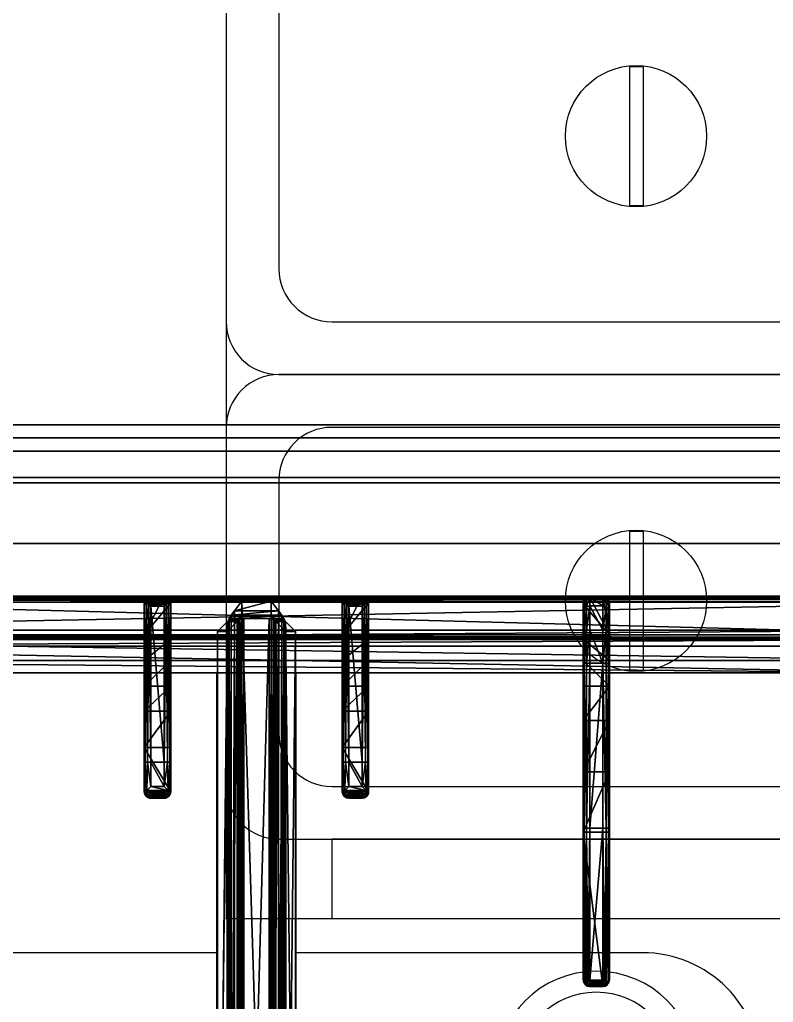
# Model space of a CAD drawing. Header units: millimetres. Extents: x 38967 to 51721, y 49836 to 53207.
# Drawn here: x 41760.31 to 41788.87, y 52599.46 to 52636.69 of the extents above; entities that cross this region are included whole.
import ezdxf

# ---------------------------------------------------------------- set-up
doc = ezdxf.new("R2010")
doc.units = ezdxf.units.MM
doc.header["$LTSCALE"] = 5
for name, color, linetype in [('200-EquipBlack-3d', 250, 'Continuous'), ('200-EquipBorder-2d', 9, 'Continuous'), ('200-EquipInternal-2d', 252, 'Continuous'), ('200-EquipSteel-3d', 9, 'Continuous')]:
    doc.layers.add(name, color=color, linetype=linetype)
doc.layers.add('200-InsPoint-3D', color=3, linetype='Continuous', plot=False)

# ---------------------------------------------------------------- blocks, each defined once
blk = doc.blocks.new('ELECTROLUX-MC7-BODY1200X250')
at = {"layer": '200-EquipBorder-2d'}
blk.add_line((1200, 0), (1200, -655), dxfattribs=at)
at = {"layer": '200-EquipSteel-3d'}
for points, invisible_edges in [([(1200, -655, 650), (1200, -102, 724), (1200, -2, 900), (1200, -655, 900)], 3), ([(1200, -102, 724), (1200, -655, 650), (1200, -102, 650)], 1)]:
    blk.add_3dface(points, dxfattribs=dict(at, invisible_edges=invisible_edges))
blk.add_3dface([(0, -655, 650), (0, -102, 650), (1200, -102, 650), (1200, -655, 650)], dxfattribs=at)
blk = doc.blocks.new('ELECTROLUX-MC-BURNER6')
at = {"layer": '200-EquipInternal-2d'}
for radius in [38, 30]:
    blk.add_circle((0, 0), radius, dxfattribs=at)
blk = doc.blocks.new('ELECTROLUX-MC7-TOPFYERBRURNERS6')
at = {"layer": '200-EquipInternal-2d'}
for p, q in [((1180, -651.5), (1180, -85.5)), ((1032.19, -237.25), (1032.19, -242.25)), ((1032.64, -237.25), (1032.19, -237.25)), ((1032.64, -237.25), (1032.64, -242.25)), ((1032.73, -236.66), (1032.73, -242.84)), ((1034.54, -237.25), (1034.54, -242.25)), ((1092.19, -237.25), (1034.54, -237.25)), ((1034.69, -234.75), (1035.11, -234.75)), ((1035.11, -234.75), (1092.24, -234.75)), ((1092.19, -237.25), (1092.19, -242.25)), ((1154.69, -237.25), (1092.19, -237.25)), ((1092.24, -234.75), (1154.69, -234.75)), ((1154.69, -237.25), (1154.69, -234.75)), ((1154.69, -234.75), (1177.19, -234.75)), ((1154.69, -237.25), (1154.69, -242.25)), ((1179.69, -237.25), (1154.69, -237.25)), ((1179.69, -237.25), (1179.69, -242.25)), ((1032.19, -242.25), (1032.64, -242.25)), ((1034.54, -242.25), (1092.19, -242.25)), ((1035.11, -244.75), (1034.69, -244.75)), ((1092.24, -244.75), (1035.11, -244.75)), ((1092.19, -242.25), (1154.69, -242.25)), ((1154.69, -244.75), (1092.24, -244.75)), ((1154.69, -244.75), (1154.69, -242.25)), ((1154.69, -242.25), (1179.69, -242.25)), ((1177.19, -244.75), (1154.69, -244.75)), ((1108.09, -326), (1105.96, -326)), ((1108.09, -326), (1117.24, -326)), ((1117.24, -326), (1177.53, -326)), ((1103.52, -333.5), (1103.52, -328.5)), ((1103.52, -328.5), (1105.63, -328.5)), ((1105.63, -328.5), (1105.63, -333.5)), ((1117.19, -328.5), (1107.98, -328.5)), ((1107.98, -333.5), (1107.98, -328.5)), ((1117.19, -328.5), (1117.19, -333.5)), ((1178, -328.5), (1117.19, -328.5)), ((1178, -328.5), (1178, -333.5)), ((1180, -328.5), (1180, -333.5)), ((1180, -328.5), (1180, -333.5)), ((1105.63, -333.5), (1103.52, -333.5)), ((1107.98, -333.5), (1117.19, -333.5)), ((1117.19, -333.5), (1178, -333.5)), ((1105.96, -336), (1108.09, -336)), ((1117.24, -336), (1108.09, -336)), ((1177.53, -336), (1117.24, -336)), ((1005, -353.5), (1151.02, -353.5)), ((1005, -383.5), (1151.02, -383.5)), ((1105.96, -401), (1108.09, -401)), ((1117.24, -401), (1108.09, -401)), ((1177.53, -401), (1117.24, -401)), ((1103.52, -403.5), (1103.52, -408.5)), ((1105.63, -403.5), (1103.52, -403.5)), ((1105.63, -408.5), (1105.63, -403.5)), ((1107.98, -403.5), (1117.19, -403.5)), ((1107.98, -403.5), (1107.98, -408.5)), ((1117.19, -403.5), (1178, -403.5)), ((1117.19, -408.5), (1117.19, -403.5)), ((1178, -408.5), (1178, -403.5)), ((1180, -408.5), (1180, -403.5)), ((1180, -408.5), (1180, -403.5)), ((1103.52, -408.5), (1105.63, -408.5)), ((1117.19, -408.5), (1107.98, -408.5)), ((1178, -408.5), (1117.19, -408.5)), ((1108.09, -411), (1105.96, -411)), ((1108.09, -411), (1117.24, -411)), ((1117.24, -411), (1177.53, -411))]:
    blk.add_line(p, q, dxfattribs=at)
blk.add_lwpolyline([(1151.02, -112.48), (848.98, -112.48), (848.98, -624.52), (1151.02, -624.52)], close=True, dxfattribs=at)
for points in [[(955, -353.5), (955, -222.25, -1), (1045, -222.25), (1045, -353.5)], [(1045, -383.5), (1045, -512.25, -1), (955, -512.25), (955, -383.5)]]:
    blk.add_lwpolyline(points, format="xyb", dxfattribs=at)
for centre, start, end in [((1177.19, -237.25), 0, 90), ((1177.19, -242.25), 270, 0)]:
    blk.add_arc(centre, 2.5, start, end, dxfattribs=at)
at = {"layer": '200-EquipInternal-2d', "extrusion": (0, 0, -1)}
for centre, major_axis, ratio, start_param, end_param in [((1034.69, -237.25), (-2.5, 0), 0.99863, 0, 1.570796), ((1036.11, -237.25), (3.47, 0), 0.720185, 3.141593, 3.380139), ((1035.11, -237.25), (0, 2.5), 0.951091, -0.914364, 0), ((1092.24, -237.25), (0, 2.5), 0.02182, -1.570796, 0), ((1034.69, -242.25), (-2.5, 0), 0.99863, 4.712389, 6.283185), ((1036.11, -242.25), (-3.47, 0), 0.720185, -0.238546, 0), ((1035.11, -242.25), (0, 2.5), 0.951091, 3.141593, 4.055957), ((1092.24, -242.25), (0, 2.5), 0.02182, 3.141593, 4.712389), ((1108.09, -403.5), (1.92, 1.92), 0.8391, 4.014257, 4.690572), ((1108.09, -403.5), (0, 2.5), 0.84544, -0.894481, 0), ((1108.09, -403.5), (-2.5, 2.5), 0.02182, 4.734206, 5.410521), ((1117.24, -403.5), (0, 2.5), 0.02182, 4.712389, 6.283185), ((1177.53, -403.5), (0, 2.5), 0.948965, 0, 0.895145), ((1108.09, -408.5), (-1.92, 1.92), 0.8391, 4.734206, 5.410521), ((1108.09, -408.5), (2.5, 2.5), 0.02182, 4.014257, 4.690572), ((1117.24, -408.5), (0, 2.5), 0.02182, 3.141593, 4.712389), ((1108.09, -408.5), (0, 2.5), 0.84544, 3.141593, 4.036074), ((1177.53, -408.5), (0, 2.5), 0.948965, 2.246448, 3.141593)]:
    blk.add_ellipse(centre, major_axis=major_axis, ratio=ratio, start_param=start_param, end_param=end_param, dxfattribs=at)
at = {"layer": '200-EquipInternal-2d'}
for centre, major_axis, ratio, start_param, end_param in [((1108.09, -328.5), (1.92, 1.92), 0.8391, 1.592613, 2.268928), ((1108.09, -328.5), (0, 2.5), 0.84544, 0, 0.894481), ((1108.09, -328.5), (-2.5, 2.5), 0.02182, 0.872665, 1.54898), ((1117.24, -328.5), (0, 2.5), 0.02182, 0, 1.570796), ((1177.53, -328.5), (0, 2.5), 0.948965, -0.895145, 0), ((1108.09, -333.5), (-1.92, 1.92), 0.8391, 0.872665, 1.54898), ((1108.09, -333.5), (2.5, 2.5), 0.02182, 1.592613, 2.268928), ((1117.24, -333.5), (0, 2.5), 0.02182, 1.570796, 3.141593), ((1108.09, -333.5), (0, 2.5), 0.84544, 2.247111, 3.141593), ((1177.53, -333.5), (0, 2.5), 0.948965, 3.141593, 4.036737)]:
    blk.add_ellipse(centre, major_axis=major_axis, ratio=ratio, start_param=start_param, end_param=end_param, dxfattribs=at)
for points, knots in [([(1033.22, -235.72), (1033.07, -235.92), (1032.94, -236.13), (1032.8, -236.45), (1032.76, -236.56), (1032.73, -236.66)], [11.917214, 11.917214, 11.917214, 11.917214, 12.775852, 12.775852, 13.165698, 13.165698, 13.165698, 13.165698]), ([(1034.54, -237.25), (1034.54, -237.25), (1034.54, -237.25), (1034.54, -237.25), (1034.54, -237.25), (1034.54, -237.25), (1034.54, -237.25), (1034.54, -237.24), (1034.54, -237.24), (1034.54, -237.24), (1034.53, -237.24), (1034.53, -237.23), (1034.53, -237.23), (1034.51, -237.21), (1034.5, -237.2), (1034.48, -237.18), (1034.46, -237.16), (1034.41, -237.09), (1034.37, -237.05), (1034.25, -236.91), (1034.15, -236.81), (1033.97, -236.6), (1033.87, -236.49), (1033.68, -236.27), (1033.59, -236.16), (1033.41, -235.94), (1033.31, -235.83), (1033.22, -235.72)], [8.18857, 8.18857, 8.18857, 8.18857, 8.190334, 8.190334, 8.192098, 8.192098, 8.195626, 8.195626, 8.202682, 8.202682, 8.216794, 8.216794, 8.245018, 8.245018, 8.301466, 8.301466, 8.414361, 8.414361, 8.640152, 8.640152, 9.091733, 9.091733, 9.543315, 9.543315, 9.994896, 9.994896, 10.458359, 10.458359, 10.458359, 10.458359]), ([(1032.73, -242.84), (1032.76, -242.94), (1032.8, -243.04), (1032.94, -243.37), (1033.07, -243.58), (1033.22, -243.78)], [0.764042, 0.764042, 0.764042, 0.764042, 1.153889, 1.153889, 2.012527, 2.012527, 2.012527, 2.012527]), ([(1033.22, -243.78), (1033.31, -243.67), (1033.41, -243.56), (1033.59, -243.34), (1033.68, -243.23), (1033.87, -243.01), (1033.97, -242.9), (1034.15, -242.69), (1034.25, -242.59), (1034.37, -242.45), (1034.41, -242.4), (1034.46, -242.34), (1034.48, -242.32), (1034.5, -242.3), (1034.51, -242.29), (1034.53, -242.27), (1034.53, -242.27), (1034.53, -242.26), (1034.54, -242.26), (1034.54, -242.26), (1034.54, -242.26), (1034.54, -242.25), (1034.54, -242.25), (1034.54, -242.25), (1034.54, -242.25), (1034.54, -242.25), (1034.54, -242.25), (1034.54, -242.25)], [5.918265, 5.918265, 5.918265, 5.918265, 6.381728, 6.381728, 6.833309, 6.833309, 7.284891, 7.284891, 7.736472, 7.736472, 7.962263, 7.962263, 8.075158, 8.075158, 8.131606, 8.131606, 8.15983, 8.15983, 8.173942, 8.173942, 8.180998, 8.180998, 8.184526, 8.184526, 8.18629, 8.18629, 8.188054, 8.188054, 8.188054, 8.188054]), ([(1105.96, -326), (1105.81, -326), (1105.65, -326.01), (1105.34, -326.08), (1105.18, -326.13), (1104.88, -326.25), (1104.74, -326.33), (1104.47, -326.52), (1104.35, -326.62), (1104.13, -326.84), (1104.03, -326.97), (1103.85, -327.24), (1103.77, -327.39), (1103.65, -327.7), (1103.6, -327.86), (1103.54, -328.18), (1103.52, -328.34), (1103.52, -328.5)], [3.776921, 3.776921, 3.776921, 3.776921, 4.248957, 4.248957, 4.720993, 4.720993, 5.193029, 5.193029, 5.665065, 5.665065, 6.135831, 6.135831, 6.606596, 6.606596, 7.077361, 7.077361, 7.548126, 7.548126, 7.548126, 7.548126]), ([(1179.38, -326.94), (1179.21, -327.14), (1179.01, -327.37), (1178.67, -327.75), (1178.53, -327.9), (1178.26, -328.21), (1178.13, -328.36), (1178, -328.5)], [11.858599, 11.858599, 11.858599, 11.858599, 12.773425, 12.773425, 13.35037, 13.35037, 13.927314, 13.927314, 13.927314, 13.927314]), ([(1180, -328.5), (1179.99, -328.36), (1179.97, -328.21), (1179.91, -327.9), (1179.86, -327.75), (1179.69, -327.37), (1179.55, -327.14), (1179.38, -326.94)], [0, 0, 0, 0, 0.576945, 0.576945, 1.153889, 1.153889, 2.068716, 2.068716, 2.068716, 2.068716]), ([(1103.52, -333.5), (1103.52, -333.66), (1103.54, -333.82), (1103.6, -334.14), (1103.65, -334.3), (1103.77, -334.61), (1103.85, -334.76), (1104.03, -335.03), (1104.13, -335.16), (1104.35, -335.38), (1104.47, -335.48), (1104.74, -335.67), (1104.88, -335.75), (1105.18, -335.87), (1105.34, -335.92), (1105.65, -335.98), (1105.81, -336), (1105.96, -336)], [15.096253, 15.096253, 15.096253, 15.096253, 15.567018, 15.567018, 16.037783, 16.037783, 16.508548, 16.508548, 16.979314, 16.979314, 17.45135, 17.45135, 17.923386, 17.923386, 18.395422, 18.395422, 18.867458, 18.867458, 18.867458, 18.867458]), ([(1178, -333.5), (1178.13, -333.64), (1178.26, -333.79), (1178.53, -334.09), (1178.67, -334.25), (1179.01, -334.63), (1179.21, -334.86), (1179.38, -335.06)], [0, 0, 0, 0, 0.576945, 0.576945, 1.153889, 1.153889, 2.068716, 2.068716, 2.068716, 2.068716]), ([(1179.38, -335.06), (1179.55, -334.86), (1179.69, -334.63), (1179.86, -334.25), (1179.91, -334.09), (1179.97, -333.79), (1179.99, -333.64), (1180, -333.5)], [11.858599, 11.858599, 11.858599, 11.858599, 12.773425, 12.773425, 13.35037, 13.35037, 13.927314, 13.927314, 13.927314, 13.927314]), ([(1103.52, -403.5), (1103.52, -403.34), (1103.54, -403.18), (1103.6, -402.86), (1103.65, -402.7), (1103.77, -402.39), (1103.85, -402.24), (1104.03, -401.97), (1104.13, -401.84), (1104.35, -401.62), (1104.47, -401.52), (1104.74, -401.33), (1104.88, -401.25), (1105.18, -401.13), (1105.34, -401.08), (1105.65, -401.02), (1105.81, -401), (1105.96, -401)], [15.096253, 15.096253, 15.096253, 15.096253, 15.567018, 15.567018, 16.037783, 16.037783, 16.508548, 16.508548, 16.979314, 16.979314, 17.45135, 17.45135, 17.923386, 17.923386, 18.395422, 18.395422, 18.867458, 18.867458, 18.867458, 18.867458]), ([(1178, -403.5), (1178.13, -403.36), (1178.26, -403.21), (1178.53, -402.91), (1178.67, -402.75), (1179.01, -402.37), (1179.21, -402.14), (1179.38, -401.94)], [0, 0, 0, 0, 0.576945, 0.576945, 1.153889, 1.153889, 2.068716, 2.068716, 2.068716, 2.068716]), ([(1179.38, -401.94), (1179.55, -402.14), (1179.69, -402.37), (1179.86, -402.75), (1179.91, -402.91), (1179.97, -403.21), (1179.99, -403.36), (1180, -403.5)], [11.858599, 11.858599, 11.858599, 11.858599, 12.773425, 12.773425, 13.35037, 13.35037, 13.927314, 13.927314, 13.927314, 13.927314]), ([(1105.96, -411), (1105.81, -411), (1105.65, -410.99), (1105.34, -410.92), (1105.18, -410.87), (1104.88, -410.75), (1104.74, -410.67), (1104.47, -410.48), (1104.35, -410.38), (1104.13, -410.16), (1104.03, -410.03), (1103.85, -409.76), (1103.77, -409.61), (1103.65, -409.3), (1103.6, -409.14), (1103.54, -408.82), (1103.52, -408.66), (1103.52, -408.5)], [3.776921, 3.776921, 3.776921, 3.776921, 4.248957, 4.248957, 4.720993, 4.720993, 5.193029, 5.193029, 5.665065, 5.665065, 6.135831, 6.135831, 6.606596, 6.606596, 7.077361, 7.077361, 7.548126, 7.548126, 7.548126, 7.548126]), ([(1179.38, -410.06), (1179.21, -409.86), (1179.01, -409.63), (1178.67, -409.25), (1178.53, -409.09), (1178.26, -408.79), (1178.13, -408.64), (1178, -408.5)], [11.858599, 11.858599, 11.858599, 11.858599, 12.773425, 12.773425, 13.35037, 13.35037, 13.927314, 13.927314, 13.927314, 13.927314]), ([(1180, -408.5), (1179.99, -408.64), (1179.97, -408.79), (1179.91, -409.09), (1179.86, -409.25), (1179.69, -409.63), (1179.55, -409.86), (1179.38, -410.06)], [0, 0, 0, 0, 0.576945, 0.576945, 1.153889, 1.153889, 2.068716, 2.068716, 2.068716, 2.068716])]:
    blk.add_open_spline(points, degree=3, knots=knots, dxfattribs=at)
at = {"layer": '200-EquipSteel-3d', "invisible_edges": 5}
blk.add_3dface([(1200, -80.5, 900), (1179.66, -117.26, 900), (1179.66, -619.74, 900), (1200, -655, 900)], dxfattribs=at)
at = {"layer": '200-EquipBlack-3d'}
mesh = blk.add_polyface(dxfattribs=at)
corners = [(1179.78, -85.71, 904.1), (1180, -85.5, 900), (1179.52, -84.72, 904.14), (1179.73, -84.5, 900), (1178, -83.5, 900), (1178.78, -83.98, 904.14), (1179, -83.77, 900), (1177.79, -83.72, 904.1), (1179.48, -85.71, 905.06), (1179.29, -84.85, 905), (1178.65, -85.21, 905.73), (1178.76, -85.71, 905.75), (1178.65, -84.21, 905), (1177.79, -84.02, 905.06), (1178.29, -84.85, 905.73), (1177.79, -84.74, 905.75), (1177.79, -85.71, 906), (822.21, -85.71, 906), (822.21, -84.74, 905.75), (822.21, -84.02, 905.06), (822.21, -83.72, 904.1), (822, -83.5, 900), (1165.45, -638.95, 900), (822, -653.5, 900), (834.55, -638.95, 900), (1165.45, -98.05, 900), (1180, -651.5, 900), (834.55, -98.05, 900), (820, -85.5, 900), (821, -83.77, 900), (1179.73, -652.5, 900), (1179, -653.23, 900), (1178, -653.5, 900), (820, -651.5, 900), (820.27, -652.5, 900), (821, -653.23, 900), (820.27, -84.5, 900), (821.22, -83.98, 904.14), (820.48, -84.72, 904.14), (820.22, -85.71, 904.1), (821.35, -84.21, 905), (821.71, -84.85, 905.73), (820.71, -84.85, 905), (820.52, -85.71, 905.06), (821.35, -85.21, 905.73), (821.24, -85.71, 905.75), (822.21, -651.29, 906), (821.24, -651.29, 905.75), (820.52, -651.29, 905.06), (820.22, -651.29, 904.1), (820.48, -652.28, 904.14), (821.22, -653.02, 904.14), (822.21, -653.28, 904.1), (820.71, -652.15, 905), (821.35, -651.79, 905.73), (821.35, -652.79, 905), (822.21, -652.98, 905.06), (821.71, -652.15, 905.73), (822.21, -652.26, 905.75), (835.55, -637.95, 899.73), (835.55, -99.05, 899.73), (836.28, -99.78, 899), (836.28, -637.22, 899), (838.88, -634.62, 902.5), (838.88, -102.38, 902.5), (836.31, -637.19, 905.06), (836.31, -99.81, 905.06), (832.81, -96.31, 906), (832.81, -640.69, 906), (848.98, -624.52, 885), (848.98, -112.48, 885), (844.36, -107.86, 885), (844.36, -629.14, 885), (1177.79, -653.28, 904.1), (1177.79, -652.98, 905.06), (1177.79, -651.29, 906), (1177.79, -652.26, 905.75), (1163.72, -637.22, 899), (1164.45, -637.95, 899.73), (1164.45, -99.05, 899.73), (1163.72, -99.78, 899), (1167.19, -640.69, 906), (1167.19, -96.31, 906), (1178.78, -653.02, 904.14), (1179.52, -652.28, 904.14), (1179.78, -651.29, 904.1), (1178.65, -652.79, 905), (1178.29, -652.15, 905.73), (1179.29, -652.15, 905), (1179.48, -651.29, 905.06), (1178.65, -651.79, 905.73), (1178.76, -651.29, 905.75), (1161.12, -634.62, 902.5), (1151.02, -624.52, 885), (1163.69, -637.19, 905.06), (1155.64, -629.14, 885), (1155.64, -107.86, 885), (1151.02, -112.48, 885), (1161.12, -102.38, 902.5), (1163.69, -99.81, 905.06)]
mesh.append_faces([[corners[k] for k in face] for face in [(16, 10, 14), (17, 41, 44), (46, 54, 57), (75, 87, 90)]])
mesh.append_faces([[corners[k] for k in face] for face in [(4, 5, 6), (8, 10, 11), (16, 11, 10), (15, 16, 14), (7, 19, 13), (13, 18, 15), (28, 38, 36), (19, 41, 18), (17, 18, 41), (45, 17, 44), (39, 48, 43), (43, 47, 45), (23, 51, 35), (48, 54, 47), (46, 47, 54), (58, 46, 57), (52, 74, 56), (76, 56, 74), (26, 84, 30), (74, 87, 76), (85, 88, 84), (88, 87, 86), (75, 76, 87), (91, 75, 90), (85, 8, 89), (11, 89, 8)]], dxfattribs={"vtx0": -1})
mesh.append_faces([[corners[k] for k in face] for face in [(16, 15, 17), (22, 23, 24), (25, 26, 22), (27, 21, 25), (21, 28, 29), (6, 1, 4), (4, 25, 21), (24, 28, 27), (35, 33, 23), (26, 25, 1), (23, 22, 32), (17, 45, 46), (75, 81, 46), (81, 16, 82), (46, 67, 17), (17, 82, 16), (93, 72, 69), (72, 93, 95), (70, 71, 97), (97, 95, 93)]], dxfattribs={"vtx0": -1, "vtx1": -1})
mesh.append_faces([[corners[k] for k in face] for face in [(21, 27, 28), (4, 1, 25), (26, 32, 22), (24, 23, 33)]], dxfattribs={"vtx0": -1, "vtx1": -1, "vtx2": -1})
mesh.append_faces([[corners[k] for k in face] for face in [(17, 15, 18), (24, 33, 28), (46, 45, 47), (75, 58, 76), (16, 91, 11)]], dxfattribs={"vtx0": -1, "vtx2": -1})
mesh.append_faces([[corners[k] for k in face] for face in [(0, 1, 2), (5, 2, 6), (8, 0, 9), (5, 12, 2), (5, 7, 12), (12, 13, 14), (12, 14, 9), (2, 9, 0), (10, 9, 14), (19, 18, 13), (4, 21, 7), (30, 31, 26), (34, 33, 35), (20, 21, 37), (38, 37, 36), (19, 20, 40), (38, 42, 37), (38, 39, 42), (42, 43, 44), (42, 44, 40), (37, 40, 20), (41, 40, 44), (48, 47, 43), (28, 33, 39), (49, 33, 50), (51, 50, 35), (48, 49, 53), (51, 55, 50), (51, 52, 55), (55, 56, 57), (55, 57, 53), (50, 53, 49), (54, 53, 57), (24, 27, 59), (61, 62, 60), (63, 64, 65), (67, 68, 66), (69, 70, 63), (61, 71, 62), (73, 74, 52), (58, 56, 76), (32, 73, 23), (62, 77, 59), (22, 24, 78), (27, 25, 60), (80, 61, 79), (73, 32, 83), (84, 83, 30), (74, 73, 86), (88, 89, 90), (88, 86, 84), (83, 84, 86), (92, 93, 63), (68, 81, 65), (92, 63, 94), (72, 95, 62), (95, 96, 77), (98, 97, 92), (81, 82, 94), (98, 92, 99), (77, 80, 78), (25, 22, 79), (0, 8, 85), (91, 89, 11), (80, 96, 61), (70, 97, 64), (64, 98, 66), (82, 67, 99), (1, 0, 26)]], dxfattribs={"vtx1": -1})
mesh.append_faces([[corners[k] for k in face] for face in [(31, 32, 26), (75, 46, 58), (75, 16, 81), (81, 68, 46), (68, 67, 46), (67, 82, 17), (70, 69, 71), (72, 71, 69), (71, 96, 97), (96, 95, 97), (16, 75, 91)]], dxfattribs={"vtx1": -1, "vtx2": -1})
mesh.append_faces([[corners[k] for k in face] for face in [(1, 3, 2), (4, 7, 5), (2, 3, 6), (8, 9, 10), (7, 13, 12), (12, 9, 2), (13, 15, 14), (7, 20, 19), (21, 20, 7), (6, 3, 1), (28, 36, 29), (21, 29, 37), (28, 39, 38), (37, 29, 36), (19, 40, 41), (39, 43, 42), (42, 40, 37), (43, 45, 44), (39, 49, 48), (33, 49, 39), (33, 34, 50), (23, 52, 51), (50, 34, 35), (48, 53, 54), (52, 56, 55), (55, 53, 50), (56, 58, 57), (27, 60, 59), (62, 59, 60), (64, 66, 65), (68, 65, 66), (70, 64, 63), (71, 72, 62), (73, 52, 23), (77, 78, 59), (24, 59, 78), (25, 79, 60), (61, 60, 79), (32, 31, 83), (26, 85, 84), (83, 31, 30), (74, 86, 87), (73, 83, 86), (85, 89, 88), (88, 90, 87), (89, 91, 90), (93, 69, 63), (81, 94, 65), (63, 65, 94), (95, 77, 62), (96, 80, 77), (97, 93, 92), (82, 99, 94), (92, 94, 99), (80, 79, 78), (22, 78, 79), (96, 71, 61), (97, 98, 64), (98, 99, 66), (67, 66, 99), (0, 85, 26)]], dxfattribs={"vtx2": -1})
mesh = blk.add_polyface(dxfattribs=at)
corners = [(1034.06, -235.01, 931.06), (1033.44, -235.08, 922), (1033.22, -235.72, 931.91), (1035.11, -234.75, 930.01), (1034.69, -234.75, 922), (1032.52, -236, 922), (1032.73, -236.66, 931.11), (1032.64, -237.25, 930.59), (1032.64, -237.1, 930.62), (1032.19, -237.25, 922), (1032.66, -236.95, 930.72), (1090.6, -234.75, 922), (1090.6, -244.75, 922), (1034.69, -244.75, 922), (1032.52, -243.5, 922), (1033.44, -244.41, 922), (1032.19, -242.25, 922), (1092.24, -234.75, 932.5), (1113.55, -234.75, 917.44), (1154.69, -234.75, 932.5), (1165.94, -234.75, 929.49), (1174.17, -234.75, 921.25), (1177.19, -234.75, 900), (1165.45, -234.75, 900), (1177.19, -234.75, 910), (1133.01, -234.75, 904.45), (1164.77, -234.75, 899.88), (1164.17, -234.75, 899.53), (1155.64, -234.75, 885), (1146.02, -234.75, 885), (1163.72, -234.75, 899), (1092.21, -235.08, 933.75), (1033.92, -236.54, 932.35), (1092.19, -236, 934.67), (1092.19, -237.25, 935), (1034.26, -236.93, 932.45), (1034.42, -237.1, 932.47), (1034.48, -237.18, 932.48), (1034.52, -237.22, 932.48), (1034.54, -237.25, 932.48), (1154.69, -235.08, 933.75), (1166.56, -235.08, 930.57), (1154.69, -237.25, 935), (1167.02, -236, 931.36), (1154.69, -236, 934.67), (1167.19, -237.25, 931.65), (1176.05, -236, 922.33), (1175.25, -235.08, 921.87), (1179.69, -237.25, 910), (1179.35, -236, 910), (1176.34, -237.25, 922.5), (1178.44, -235.08, 910), (1179.69, -237.25, 900), (1179.35, -236, 900), (1178.44, -235.08, 900), (1033.22, -243.78, 931.91), (1032.73, -242.84, 931.11), (1033.92, -242.96, 932.35), (1034.26, -242.57, 932.45), (1034.42, -242.4, 932.47), (1034.48, -242.32, 932.48), (1034.54, -242.26, 932.48), (1032.64, -242.25, 930.59), (1032.64, -242.4, 930.62), (1032.66, -242.55, 930.72), (1034.06, -244.49, 931.06), (1035.11, -244.75, 930.01), (1092.24, -244.75, 932.5), (1133.01, -244.75, 904.45), (1177.19, -244.75, 910), (1113.55, -244.75, 917.44), (1146.02, -244.75, 885), (1163.72, -244.75, 899), (1155.64, -244.75, 885), (1164.17, -244.75, 899.53), (1164.77, -244.75, 899.88), (1165.45, -244.75, 900), (1177.19, -244.75, 900), (1174.17, -244.75, 921.25), (1165.94, -244.75, 929.49), (1154.69, -244.75, 932.5), (1178.44, -244.41, 910), (1175.25, -244.41, 921.87), (1179.69, -242.25, 910), (1176.05, -243.5, 922.33), (1179.35, -243.5, 910), (1176.34, -242.25, 922.5), (1167.02, -243.5, 931.36), (1166.56, -244.41, 930.57), (1154.69, -242.25, 935), (1154.69, -243.5, 934.67), (1167.19, -242.25, 931.65), (1154.69, -244.41, 933.75), (1178.44, -244.41, 900), (1179.69, -242.25, 900), (1179.35, -243.5, 900), (1092.21, -244.41, 933.75), (1092.19, -243.5, 934.67), (1092.19, -242.25, 935)]
mesh.append_faces([[corners[k] for k in face] for face in [(0, 1, 2), (1, 5, 2), (2, 5, 6), (32, 33, 2), (2, 31, 0), (56, 14, 55), (65, 55, 15), (15, 55, 14), (65, 96, 55), (55, 97, 57)]])
mesh.append_faces([[corners[k] for k in face] for face in [(9, 6, 5), (33, 31, 2), (20, 40, 41), (42, 43, 44), (43, 47, 41), (50, 49, 46), (51, 46, 49), (48, 53, 49), (22, 51, 54), (54, 49, 53), (6, 55, 2), (13, 65, 15), (78, 81, 82), (83, 84, 85), (84, 88, 82), (91, 90, 87), (92, 87, 90), (94, 85, 95), (95, 81, 93), (83, 50, 86), (42, 91, 45), (45, 86, 50), (96, 97, 55), (89, 97, 90), (90, 96, 92), (29, 68, 25), (12, 18, 70), (70, 25, 68)]], dxfattribs={"vtx0": -1})
mesh.append_faces([[corners[k] for k in face] for face in [(5, 11, 9), (13, 14, 12), (11, 17, 18), (24, 18, 21), (30, 25, 27), (19, 40, 20), (56, 10, 64), (7, 9, 62), (66, 12, 67), (68, 69, 70), (71, 72, 68), (70, 67, 12), (69, 81, 78), (22, 52, 23), (95, 77, 94), (80, 92, 67), (97, 96, 90), (34, 98, 42)]], dxfattribs={"vtx0": -1, "vtx1": -1})
mesh.append_faces([[corners[k] for k in face] for face in [(24, 23, 25), (36, 37, 34), (37, 38, 34), (38, 39, 34), (60, 37, 59), (37, 60, 38), (38, 61, 39), (61, 38, 60), (37, 36, 59), (62, 64, 10), (69, 68, 76), (23, 94, 77), (61, 60, 98), (60, 59, 98), (39, 61, 34), (61, 98, 34)]], dxfattribs={"vtx0": -1, "vtx1": -1, "vtx2": -1})
mesh.append_faces([[corners[k] for k in face] for face in [(24, 25, 18), (17, 0, 31), (24, 47, 51), (17, 31, 40), (80, 88, 92), (69, 93, 81), (67, 96, 65), (98, 57, 97), (67, 92, 96)]], dxfattribs={"vtx0": -1, "vtx2": -1})
mesh.append_faces([[corners[k] for k in face] for face in [(0, 3, 1), (10, 6, 9), (1, 4, 5), (4, 3, 11), (22, 23, 24), (28, 29, 30), (3, 0, 17), (35, 36, 34), (20, 41, 21), (43, 45, 46), (43, 41, 44), (48, 49, 50), (50, 46, 45), (47, 21, 41), (40, 44, 41), (40, 31, 44), (52, 53, 48), (51, 49, 54), (55, 57, 2), (58, 35, 57), (58, 59, 35), (32, 2, 57), (6, 10, 56), (8, 7, 10), (63, 64, 62), (14, 56, 16), (64, 63, 16), (13, 12, 66), (77, 69, 76), (78, 82, 79), (84, 86, 87), (84, 82, 85), (89, 90, 91), (91, 87, 86), (88, 79, 82), (81, 85, 82), (77, 93, 69), (85, 81, 95), (48, 50, 83), (91, 86, 45), (52, 48, 94), (54, 53, 22), (76, 23, 77), (66, 67, 65), (58, 57, 98), (71, 68, 29), (18, 25, 70), (71, 29, 73), (73, 28, 72), (23, 76, 26), (72, 30, 74), (27, 26, 74)]], dxfattribs={"vtx1": -1})
mesh.append_faces([[corners[k] for k in face] for face in [(7, 8, 9), (4, 11, 5), (11, 12, 9), (14, 16, 12), (16, 9, 12), (3, 17, 11), (17, 19, 18), (19, 20, 18), (20, 21, 18), (23, 26, 25), (26, 27, 25), (29, 25, 30), (33, 32, 34), (34, 42, 33), (33, 44, 31), (19, 17, 40), (22, 24, 51), (36, 35, 59), (7, 62, 10), (9, 16, 62), (63, 62, 16), (72, 74, 68), (74, 75, 68), (75, 76, 68), (69, 78, 70), (78, 79, 70), (79, 80, 70), (80, 67, 70), (53, 52, 22), (52, 94, 23), (89, 98, 97)]], dxfattribs={"vtx1": -1, "vtx2": -1})
mesh.append_faces([[corners[k] for k in face] for face in [(3, 4, 1), (8, 10, 9), (13, 15, 14), (32, 35, 34), (42, 45, 43), (43, 46, 47), (24, 21, 47), (51, 47, 46), (42, 44, 33), (6, 56, 55), (35, 32, 57), (13, 66, 65), (56, 64, 16), (71, 73, 72), (83, 86, 84), (84, 87, 88), (80, 79, 88), (92, 88, 87), (94, 83, 85), (42, 89, 91), (48, 83, 94), (95, 93, 77), (59, 58, 98), (98, 89, 42), (12, 11, 18), (29, 28, 73), (28, 30, 72), (76, 75, 26), (30, 27, 74), (26, 75, 74)]], dxfattribs={"vtx2": -1})
mesh = blk.add_polyface(dxfattribs=at)
corners = [(1107.98, -333.5, 934.6), (1106.44, -326.93, 933.98), (1106.44, -335.06, 933.98), (1107.98, -328.5, 934.6), (1105.63, -328.5, 932.53), (1105.63, -333.5, 932.53), (1103.71, -334.46, 920.55), (1103.52, -333.5, 920.59), (1104.24, -335.27, 920.43), (1107.18, -335.75, 933.14), (1105.96, -336, 920), (1108.09, -336, 932.1), (1105.03, -335.81, 920.24), (1103.52, -328.5, 920.59), (1103.71, -327.54, 920.55), (1107.18, -326.25, 933.14), (1104.24, -326.73, 920.43), (1105.03, -326.19, 920.24), (1105.96, -326, 920), (1108.09, -326, 932.1), (1117.24, -336, 932.5), (1122.73, -336, 912.68), (1175.79, -336, 932.5), (1146.02, -336, 885), (1163.72, -336, 899), (1136.51, -336, 900.63), (1155.64, -336, 885), (1164.17, -336, 899.53), (1164.77, -336, 899.88), (1177.5, -336, 900), (1165.45, -336, 900), (1122.73, -326, 912.68), (1146.02, -326, 885), (1136.51, -326, 900.63), (1117.24, -326, 932.5), (1177.5, -326, 900), (1165.45, -326, 900), (1175.79, -326, 932.5), (1164.77, -326, 899.88), (1164.17, -326, 899.53), (1155.64, -326, 885), (1163.72, -326, 899), (1178.27, -328.5, 933.1), (1180, -328.5, 900), (1178.1, -327.7, 933.81), (1178.75, -326.33, 900), (1177.64, -326.94, 934.45), (1179.66, -327.25, 900), (1176.82, -326.25, 933.58), (1180, -333.5, 900), (1178.27, -333.5, 933.1), (1179.66, -334.75, 900), (1178.75, -335.66, 900), (1117.19, -327.25, 934.67), (1117.19, -328.5, 935), (1117.21, -326.33, 933.75), (1176.98, -327.7, 934.87), (1176.27, -328.5, 935), (1117.19, -333.5, 935), (1176.27, -333.5, 935), (1177.64, -335.06, 934.45), (1176.98, -334.3, 934.87), (1178.1, -334.3, 933.81), (1176.82, -335.75, 933.58), (1117.21, -335.66, 933.75), (1117.19, -334.75, 934.67)]
mesh.append_faces([[corners[k] for k in face] for face in [(5, 6, 2), (5, 7, 6), (6, 8, 2), (13, 4, 14), (16, 14, 1), (1, 14, 4), (42, 43, 44), (45, 46, 47), (46, 45, 48), (46, 44, 47), (44, 43, 47), (1, 55, 15), (48, 55, 46), (46, 53, 56), (57, 56, 54), (50, 62, 49), (49, 62, 51), (63, 52, 60), (52, 51, 60), (60, 51, 62), (61, 65, 60), (59, 58, 61), (60, 64, 63), (9, 64, 2)]])
mesh.append_faces([[corners[k] for k in face] for face in [(0, 1, 2), (15, 16, 1), (16, 15, 17), (19, 17, 15), (32, 25, 33), (35, 48, 45), (35, 30, 36), (3, 53, 1), (53, 55, 1), (55, 53, 46), (58, 65, 61), (65, 64, 60), (64, 65, 2), (65, 0, 2)]], dxfattribs={"vtx0": -1})
mesh.append_faces([[corners[k] for k in face] for face in [(20, 21, 22), (23, 24, 25), (25, 22, 21), (30, 22, 28), (12, 17, 10), (17, 12, 16), (6, 14, 8), (8, 16, 12), (18, 34, 31), (37, 31, 34), (51, 29, 49), (49, 30, 43)]], dxfattribs={"vtx0": -1, "vtx1": -1})
mesh.append_faces([[corners[k] for k in face] for face in [(25, 28, 22), (37, 38, 33), (35, 43, 30)]], dxfattribs={"vtx0": -1, "vtx1": -1, "vtx2": -1})
mesh.append_faces([[corners[k] for k in face] for face in [(37, 33, 31), (33, 39, 41), (34, 15, 55), (34, 55, 48), (58, 54, 3), (54, 58, 59), (20, 63, 64), (20, 64, 9)]], dxfattribs={"vtx0": -1, "vtx2": -1})
mesh.append_faces([[corners[k] for k in face] for face in [(1, 4, 2), (2, 8, 9), (10, 11, 12), (12, 9, 8), (4, 13, 5), (18, 17, 19), (11, 10, 20), (29, 22, 30), (7, 13, 6), (10, 18, 21), (25, 21, 33), (19, 34, 18), (35, 36, 37), (40, 32, 41), (37, 48, 35), (43, 42, 49), (45, 47, 35), (19, 15, 34), (37, 34, 48), (0, 58, 3), (57, 54, 59), (42, 44, 50), (46, 60, 44), (60, 46, 61), (59, 61, 57), (62, 50, 44), (22, 29, 63), (22, 63, 20), (11, 20, 9), (26, 23, 40), (24, 26, 41), (36, 30, 38), (24, 41, 27), (39, 38, 27)]], dxfattribs={"vtx1": -1})
mesh.append_faces([[corners[k] for k in face] for face in [(10, 21, 20), (24, 27, 25), (27, 28, 25), (13, 14, 6), (14, 16, 8), (36, 38, 37), (38, 39, 33), (32, 33, 41), (47, 43, 35), (29, 30, 49), (3, 54, 53), (58, 0, 65)]], dxfattribs={"vtx1": -1, "vtx2": -1})
mesh.append_faces([[corners[k] for k in face] for face in [(0, 3, 1), (4, 5, 2), (11, 9, 12), (13, 7, 5), (23, 26, 24), (17, 18, 10), (18, 31, 21), (32, 23, 25), (21, 31, 33), (42, 50, 49), (51, 52, 29), (54, 56, 53), (46, 56, 61), (60, 62, 44), (61, 56, 57), (29, 52, 63), (23, 32, 40), (26, 40, 41), (30, 28, 38), (41, 39, 27), (38, 28, 27)]], dxfattribs={"vtx2": -1})
mesh = blk.add_polyface(dxfattribs=at)
corners = [(833.32, -379.61, 880), (1166.68, -379.61, 880), (833.32, -383.23, 880), (1166.68, -383.23, 880), (833.32, -353.77, 880), (1166.68, -353.77, 880), (833.32, -357.39, 880), (1166.68, -357.39, 880), (1170.45, -357.54, 894.07), (829.55, -357.54, 894.07), (1170.7, -357.75, 894.84), (828.97, -357.94, 895.59), (1171.03, -357.94, 895.59), (829.3, -357.75, 894.84), (828.57, -358.13, 896.29), (1171.43, -358.13, 896.29), (829.55, -361.16, 894.07), (1170.45, -375.84, 894.07), (829.55, -375.84, 894.07), (1170.5, -375.79, 894.26), (829.44, -375.74, 894.46), (1170.56, -375.74, 894.46), (829.5, -375.79, 894.26), (829.37, -375.68, 894.65), (1170.63, -375.68, 894.65), (829.55, -379.46, 894.07), (821.82, -362.96, 900), (825.49, -360.12, 899.11), (821.82, -374.04, 900), (825.49, -376.88, 899.11), (828.44, -363.73, 896.5), (827.13, -358.95, 897.99), (828.77, -362.18, 895.96), (829.07, -361.65, 895.39), (829.44, -361.26, 894.46), (829.5, -361.21, 894.26), (829.37, -361.32, 894.65), (828.53, -362.91, 896.36), (828.44, -373.27, 896.5), (828.53, -374.09, 896.36), (828.57, -378.87, 896.29), (828.77, -374.82, 895.96), (828.97, -379.06, 895.59), (829.3, -379.25, 894.84), (829.07, -375.35, 895.39), (827.13, -378.05, 897.99), (1178.18, -362.96, 900), (1174.51, -360.12, 899.11), (1172.87, -358.95, 897.99), (1170.45, -361.16, 894.07), (1170.56, -361.26, 894.46), (1170.5, -361.21, 894.26), (1170.63, -361.32, 894.65), (1170.93, -361.65, 895.39), (1171.23, -362.18, 895.96), (1171.47, -362.91, 896.36), (1171.56, -363.73, 896.5), (1171.56, -373.27, 896.5), (1171.47, -374.09, 896.36), (1170.93, -375.35, 895.39), (1171.23, -374.82, 895.96), (1170.45, -379.46, 894.07), (1171.03, -379.06, 895.59), (1170.7, -379.25, 894.84), (1171.43, -378.87, 896.29), (1172.87, -378.05, 897.99), (1178.18, -374.04, 900), (1174.51, -376.88, 899.11)]
mesh.append_faces([[corners[k] for k in face] for face in [(28, 27, 29), (39, 40, 38), (29, 31, 45), (26, 47, 27), (15, 31, 48), (48, 27, 47), (32, 55, 37), (56, 37, 55), (38, 58, 39), (60, 39, 58), (40, 65, 45), (66, 29, 67), (67, 45, 65), (48, 56, 15), (46, 67, 47), (47, 65, 48)]], dxfattribs={"vtx0": -1})
mesh.append_faces([[corners[k] for k in face] for face in [(8, 9, 10), (11, 12, 13), (13, 10, 9), (17, 18, 19), (20, 21, 22), (22, 19, 18), (11, 32, 14), (32, 11, 33), (9, 34, 13), (13, 33, 11), (40, 41, 42), (23, 43, 44), (43, 20, 25), (18, 25, 22), (22, 25, 20), (44, 42, 41), (6, 49, 16), (50, 35, 51), (35, 50, 34), (52, 34, 50), (51, 16, 49), (2, 61, 25), (62, 43, 63), (43, 62, 42), (64, 42, 62), (63, 25, 61), (56, 65, 57), (62, 60, 64), (60, 62, 59), (61, 21, 63), (63, 59, 62), (15, 54, 12), (52, 10, 53), (10, 50, 8), (49, 8, 51), (51, 8, 50), (53, 12, 54)]], dxfattribs={"vtx0": -1, "vtx1": -1})
mesh.append_faces([[corners[k] for k in face] for face in [(25, 18, 0), (38, 45, 31), (56, 48, 65), (8, 49, 7)]], dxfattribs={"vtx0": -1, "vtx2": -1})
mesh.append_faces([[corners[k] for k in face] for face in [(0, 1, 2), (4, 5, 6), (5, 4, 8), (14, 15, 11), (4, 6, 9), (1, 0, 17), (23, 24, 20), (2, 25, 0), (26, 27, 28), (14, 30, 31), (40, 45, 38), (27, 31, 29), (46, 47, 26), (31, 27, 48), (7, 49, 6), (36, 34, 52), (52, 53, 36), (54, 32, 53), (54, 55, 32), (30, 37, 56), (33, 36, 53), (57, 38, 56), (57, 58, 38), (59, 44, 60), (59, 24, 44), (41, 39, 60), (3, 61, 2), (40, 42, 64), (64, 65, 40), (29, 45, 67), (46, 26, 66), (67, 65, 47), (56, 55, 15), (5, 8, 7), (3, 1, 61)]], dxfattribs={"vtx1": -1})
mesh.append_faces([[corners[k] for k in face] for face in [(4, 9, 8), (15, 12, 11), (12, 10, 13), (6, 16, 9), (0, 18, 17), (24, 21, 20), (21, 19, 22), (16, 35, 9), (35, 34, 9), (34, 36, 13), (36, 33, 13), (32, 37, 14), (30, 38, 31), (39, 41, 40), (23, 20, 43), (43, 42, 44), (35, 16, 51), (43, 25, 63), (17, 19, 61), (19, 21, 61), (21, 24, 63), (24, 59, 63), (60, 58, 64), (55, 54, 15), (52, 50, 10), (10, 12, 53), (1, 17, 61)]], dxfattribs={"vtx1": -1, "vtx2": -1})
mesh.append_faces([[corners[k] for k in face] for face in [(1, 3, 2), (5, 7, 6), (37, 30, 14), (15, 14, 31), (32, 33, 53), (38, 30, 56), (24, 23, 44), (44, 41, 60), (66, 28, 29), (26, 28, 66), (46, 66, 67), (65, 64, 57), (58, 57, 64)]], dxfattribs={"vtx2": -1})
mesh = blk.add_polyface(dxfattribs=at)
corners = [(1107.98, -408.5, 934.6), (1106.44, -401.94, 933.98), (1106.44, -410.07, 933.98), (1107.98, -403.5, 934.6), (1105.63, -403.5, 932.53), (1105.63, -408.5, 932.53), (1103.71, -409.46, 920.55), (1103.52, -408.5, 920.59), (1104.24, -410.27, 920.43), (1107.18, -410.75, 933.14), (1105.96, -411, 920), (1108.09, -411, 932.1), (1105.03, -410.81, 920.24), (1103.52, -403.5, 920.59), (1103.71, -402.54, 920.55), (1107.18, -401.25, 933.14), (1104.24, -401.73, 920.43), (1105.03, -401.19, 920.24), (1105.96, -401, 920), (1108.09, -401, 932.1), (1117.24, -411, 932.5), (1122.73, -411, 912.68), (1175.79, -411, 932.5), (1146.02, -411, 885), (1163.72, -411, 899), (1136.51, -411, 900.63), (1155.64, -411, 885), (1164.17, -411, 899.53), (1164.77, -411, 899.88), (1177.5, -411, 900), (1165.45, -411, 900), (1122.73, -401, 912.68), (1146.02, -401, 885), (1136.51, -401, 900.63), (1117.24, -401, 932.5), (1177.5, -401, 900), (1165.45, -401, 900), (1175.79, -401, 932.5), (1164.77, -401, 899.88), (1164.17, -401, 899.53), (1155.64, -401, 885), (1163.72, -401, 899), (1178.27, -403.5, 933.1), (1180, -403.5, 900), (1178.1, -402.7, 933.81), (1178.75, -401.34, 900), (1177.64, -401.94, 934.45), (1179.66, -402.25, 900), (1176.82, -401.25, 933.58), (1180, -408.5, 900), (1178.27, -408.5, 933.1), (1179.66, -409.75, 900), (1178.75, -410.67, 900), (1117.19, -402.25, 934.67), (1117.19, -403.5, 935), (1117.21, -401.34, 933.75), (1176.98, -402.7, 934.87), (1176.27, -403.5, 935), (1117.19, -408.5, 935), (1176.27, -408.5, 935), (1177.64, -410.06, 934.45), (1176.98, -409.3, 934.87), (1178.1, -409.3, 933.81), (1176.82, -410.75, 933.58), (1117.21, -410.67, 933.75), (1117.19, -409.75, 934.67)]
mesh.append_faces([[corners[k] for k in face] for face in [(5, 6, 2), (5, 7, 6), (6, 8, 2), (13, 4, 14), (16, 14, 1), (1, 14, 4), (42, 43, 44), (45, 46, 47), (46, 45, 48), (46, 44, 47), (44, 43, 47), (1, 55, 15), (48, 55, 46), (46, 53, 56), (57, 56, 54), (50, 62, 49), (49, 62, 51), (63, 52, 60), (52, 51, 60), (60, 51, 62), (61, 65, 60), (59, 58, 61), (60, 64, 63), (9, 64, 2)]])
mesh.append_faces([[corners[k] for k in face] for face in [(0, 1, 2), (15, 16, 1), (16, 15, 17), (19, 17, 15), (32, 25, 33), (35, 48, 45), (35, 30, 36), (3, 53, 1), (53, 55, 1), (55, 53, 46), (58, 65, 61), (65, 64, 60), (64, 65, 2), (65, 0, 2)]], dxfattribs={"vtx0": -1})
mesh.append_faces([[corners[k] for k in face] for face in [(20, 21, 22), (23, 24, 25), (25, 22, 21), (30, 22, 28), (12, 17, 10), (17, 12, 16), (6, 14, 8), (8, 16, 12), (18, 34, 31), (37, 31, 34), (51, 29, 49), (49, 30, 43)]], dxfattribs={"vtx0": -1, "vtx1": -1})
mesh.append_faces([[corners[k] for k in face] for face in [(25, 28, 22), (37, 38, 33), (35, 43, 30)]], dxfattribs={"vtx0": -1, "vtx1": -1, "vtx2": -1})
mesh.append_faces([[corners[k] for k in face] for face in [(37, 33, 31), (33, 39, 41), (34, 15, 55), (34, 55, 48), (58, 54, 3), (54, 58, 59), (20, 63, 64), (20, 64, 9)]], dxfattribs={"vtx0": -1, "vtx2": -1})
mesh.append_faces([[corners[k] for k in face] for face in [(1, 4, 2), (2, 8, 9), (10, 11, 12), (12, 9, 8), (4, 13, 5), (18, 17, 19), (11, 10, 20), (29, 22, 30), (7, 13, 6), (10, 18, 21), (25, 21, 33), (19, 34, 18), (35, 36, 37), (40, 32, 41), (37, 48, 35), (43, 42, 49), (45, 47, 35), (19, 15, 34), (37, 34, 48), (0, 58, 3), (57, 54, 59), (42, 44, 50), (46, 60, 44), (60, 46, 61), (59, 61, 57), (62, 50, 44), (22, 29, 63), (22, 63, 20), (11, 20, 9), (26, 23, 40), (24, 26, 41), (36, 30, 38), (24, 41, 27), (39, 38, 27)]], dxfattribs={"vtx1": -1})
mesh.append_faces([[corners[k] for k in face] for face in [(10, 21, 20), (24, 27, 25), (27, 28, 25), (13, 14, 6), (14, 16, 8), (36, 38, 37), (38, 39, 33), (32, 33, 41), (47, 43, 35), (29, 30, 49), (3, 54, 53), (58, 0, 65)]], dxfattribs={"vtx1": -1, "vtx2": -1})
mesh.append_faces([[corners[k] for k in face] for face in [(0, 3, 1), (4, 5, 2), (11, 9, 12), (13, 7, 5), (23, 26, 24), (17, 18, 10), (18, 31, 21), (32, 23, 25), (21, 31, 33), (42, 50, 49), (51, 52, 29), (54, 56, 53), (46, 56, 61), (60, 62, 44), (61, 56, 57), (29, 52, 63), (23, 32, 40), (26, 40, 41), (30, 28, 38), (41, 39, 27), (38, 28, 27)]], dxfattribs={"vtx2": -1})
blk = doc.blocks.new('E7GCGL6C00')
for name, p in [('ELECTROLUX-MC7-BODY1200X250', (0, 0)), ('ELECTROLUX-MC7-TOPFYERBRURNERS6', (0, 0)), ('ELECTROLUX-MC-BURNER6', (1000, -239.75))]:
    blk.add_blockref(name, p)
blk = doc.blocks.new('A$C4DBF6129')
at = {"layer": '200-EquipBorder-2d'}
for points in [[(15.6, 32.5), (2, 32.5, 0.414214), (0, 30.5), (0, 2, 0.414214), (2, 0), (15.6, 0, 0.414214), (17.6, 2), (17.6, 30.5, 0.414214)], [(13.6, 30.5), (4, 30.5, 0.414214), (2, 28.5), (2, 4, 0.414214), (4, 2), (13.6, 2, 0.414214), (15.6, 4), (15.6, 28.5, 0.414214)]]:
    blk.add_lwpolyline(points, format="xyb", close=True, dxfattribs=at)
blk.add_lwpolyline([(11.195, 15.81), (5.947, 15.81), (5.947, 15.286), (11.195, 15.286)], close=True, dxfattribs=at)
blk.add_circle((8.571, 15.53), 2.676, dxfattribs=at)
blk = doc.blocks.new('ZVR1780')
at = {"layer": '200-EquipBorder-2d'}
blk.add_line((0, -340), (1780, -340), dxfattribs=at)
for points in [[(1780, -340), (1780, 0), (0, 0), (0, -340), (1780, -340)], [(0, -300), (30, -300), (30, -30), (1750, -30), (1750, -300), (1780, -300)]]:
    blk.add_lwpolyline(points, dxfattribs=at)
blk.add_point((1780, -340), dxfattribs=at)
at = {"layer": '200-InsPoint-3D'}
blk.add_point((1780, -340), dxfattribs=at)
at = {"xscale": 10, "yscale": 10, "zscale": 10}
for p in [(1398, -340), (1574, -340)]:
    blk.add_blockref('A$C4DBF6129', p, dxfattribs=at)
at = {"layer": '200-InsPoint-3D', "flags": 9}
blk.add_attdef('DISTANG', (0, 0), '', height=1, dxfattribs=at)
blk.add_attdef('DISTANG', (0, 0), '', height=1, dxfattribs=at)
blk = doc.blocks.new('ELECTROLUX-MC7-BODY400X250')
at = {"layer": '200-EquipBorder-2d'}
blk.add_line((400, 0), (400, -655), dxfattribs=at)
at = {"layer": '200-EquipSteel-3d'}
for points, invisible_edges in [([(400, -655, 650), (400, -102, 724), (400, -2, 900), (400, -655, 900)], 3), ([(400, -102, 724), (400, -655, 650), (400, -102, 650)], 1)]:
    blk.add_3dface(points, dxfattribs=dict(at, invisible_edges=invisible_edges))
blk.add_3dface([(0, -655, 650), (0, -102, 650), (400, -102, 650), (400, -655, 650)], dxfattribs=at)
blk = doc.blocks.new('ELECTROLUX-MC7-FRYTOP-400')
at = {"layer": '200-EquipInternal-2d'}
for points in [[(58.76, -105), (341.24, -105, -0.414214), (375, -138.76), (375, -616.29, -0.414214), (341.24, -650.05), (58.76, -650.05, -0.414214), (25, -616.29), (25, -138.76, -0.414214)], [(53.76, -115), (346.24, -115, -0.414214), (365, -133.76), (365, -621.29, -0.414214), (346.24, -640.05), (53.76, -640.05, -0.414214), (35, -621.29), (35, -133.76, -0.414214)], [(53.76, -120), (346.24, -120, -0.414214), (360, -133.76), (360, -571.29, -0.414214), (346.24, -585.05), (53.76, -585.05, -0.414214), (40, -571.29), (40, -133.76, -0.414214)], [(53.76, -125), (346.24, -125, -0.414214), (355, -133.76), (355, -571.29, -0.414214), (346.24, -580.05), (53.76, -580.05, -0.414214), (45, -571.29), (45, -133.76, -0.414214)]]:
    blk.add_lwpolyline(points, format="xyb", close=True, dxfattribs=at)
at = {"layer": '200-EquipSteel-3d'}
for points, invisible_edges in [([(400, -655, 900), (375, -616.29, 900), (375, -138.76, 900), (400, -80.5, 900)], 5), ([(375, -545, 980), (377, -545, 980), (377, -103, 980), (375, -105, 980)], 4), ([(377, -103, 980), (377, -103, 900), (377, -545, 900), (377, -545, 980)], 4), ([(375, -105, 980), (375, -105, 900), (375, -545, 900), (375, -545, 980)], 4), ([(346.24, -580.05, 895), (53.76, -580.05, 895), (53.76, -125, 895), (346.24, -125, 895)], 10), ([(349.59, -125.67, 895), (346.24, -125, 895), (346.24, -580.05, 895), (349.59, -579.38, 895)], 10), ([(349.59, -579.38, 895), (346.24, -580.05, 895), (346.24, -125, 895), (349.59, -125.67, 895)], 10), ([(352.43, -127.57, 895), (349.59, -125.67, 895), (349.59, -579.38, 895), (352.43, -577.48, 895)], 10), ([(352.43, -577.48, 895), (349.59, -579.38, 895), (349.59, -125.67, 895), (352.43, -127.57, 895)], 10), ([(354.33, -130.41, 895), (352.43, -127.57, 895), (352.43, -577.48, 895), (354.33, -574.64, 895)], 10), ([(354.33, -574.64, 895), (352.43, -577.48, 895), (352.43, -127.57, 895), (354.33, -130.41, 895)], 10), ([(365, -133.76, 890), (35, -133.76, 890), (35, -621.29, 890), (365, -621.29, 890)], 5), ([(355, -133.76, 895), (354.33, -130.41, 895), (354.33, -574.64, 895), (355, -571.29, 895)], 2)]:
    blk.add_3dface(points, dxfattribs=dict(at, invisible_edges=invisible_edges))
for points in [[(360, -133.76, 890), (355, -133.76, 895), (355, -571.29, 895), (360, -571.29, 890)], [(365, -621.29, 890), (375, -616.29, 900), (375, -138.76, 900), (365, -133.76, 890)]]:
    blk.add_3dface(points, dxfattribs=at)
blk = doc.blocks.new('E7FTGDCS00')
for name in ['ELECTROLUX-MC7-BODY400X250', 'ELECTROLUX-MC7-FRYTOP-400']:
    blk.add_blockref(name, (0, 0))

msp = doc.modelspace()

# ---------------------------------------------------------------- block references
at = {"yscale": 0.09999999999854481, "rotation": 270}
for name, p, xscale, zscale in [('ZVR1780', (41802.137, 52780.644), 0.09999999999854481, 0.1000000000000227), ('E7FTGDCS00', (41806.137, 52656.844), 0.09999999999854481, 0.1), ('E7GCGL6C00', (41806.137, 52496.844), -0.1000000000058208, 0.09999999999999964)]:
    msp.add_blockref(name, p, dxfattribs=dict(at, xscale=xscale, zscale=zscale))

doc.saveas('drawing.dxf')
